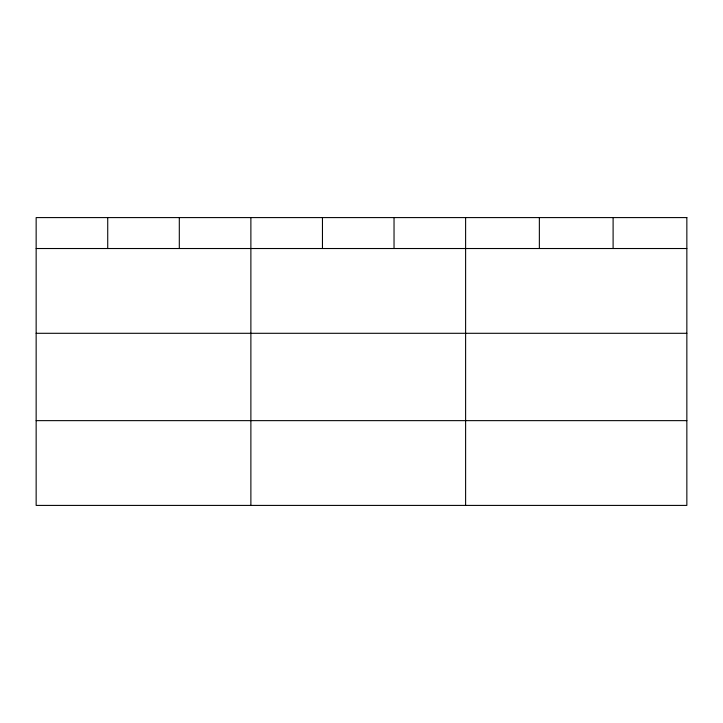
<?xml version="1.0" encoding="UTF-8"?>
<svg xmlns="http://www.w3.org/2000/svg" width="723" height="723" viewBox="0 0 723 723"><rect width="100%" height="100%" fill="white"/><g stroke="black" fill="none" stroke-linecap="round" stroke-linejoin="round"><path stroke-width="1.08" d="M36.15 248.522L686.85 248.522M36.15 333.294L686.85 333.294M36.15 420.641L686.85 420.641M613.104 217.587L613.104 248.522M539.358 217.587L539.358 248.522M465.612 217.587L465.612 505.413M394.035 217.587L394.035 248.522M322.458 217.587L322.458 248.522M250.881 217.587L250.881 505.413M179.304 217.587L179.304 248.522M107.727 217.587L107.727 248.522M686.85 217.587L36.15 217.587L36.15 505.413L686.85 505.413L686.85 217.587"/></g></svg>
